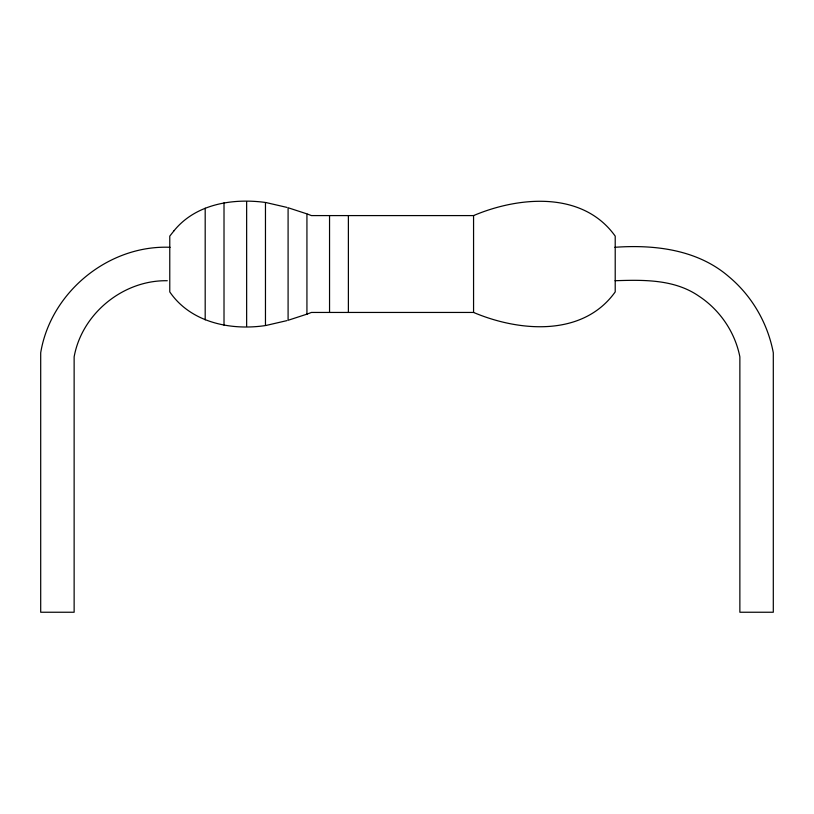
<?xml version="1.0" encoding="UTF-8"?>
<svg xmlns="http://www.w3.org/2000/svg" width="814" height="814" viewBox="0 0 814 814"><rect width="100%" height="100%" fill="white"/><g stroke="black" fill="none" stroke-linecap="round" stroke-linejoin="round"><path stroke-width="1.22" d="M307.397 214.041L311.416 215.588L473.565 215.588C519.322 196.215 582.926 190.883 615.211 236.131L615.211 291.9C582.926 337.138 519.322 331.817 473.565 312.444L311.416 312.444L307.397 313.98M286.915 320.624L265.934 325.478M167.277 280.728C123.28 279.924 81.949 313.502 74.135 356.868L74.135 612.24L40.7 612.24L40.7 352.788C50.651 292.124 108.649 244.739 170.106 247.293M614.855 247.293C654.69 244.434 697.73 249.593 728.988 276.791C752.014 296.021 767.785 323.331 773.3 352.788L773.3 612.24L739.865 612.24L739.865 356.868C735.042 332.153 719.841 309.869 698.809 296.082C674.338 279.161 643.467 279.772 615.069 280.728M265.934 202.544L286.915 207.397M473.565 215.588L473.565 312.444M348.382 215.588L348.382 312.444M329.548 215.588L329.548 312.444M246.642 201.801L246.642 326.231M224.013 202.828L224.013 325.203M205.189 208.17L205.189 319.851M174.033 230.738L169.77 236.131L169.77 291.9C190.68 322.598 230.769 330.738 265.466 325.559L265.466 202.462C232.997 198.056 195.818 203.815 174.033 230.738M306.929 314.153L288.095 320.289L288.095 207.743L306.929 213.879L306.929 314.153"/></g></svg>
